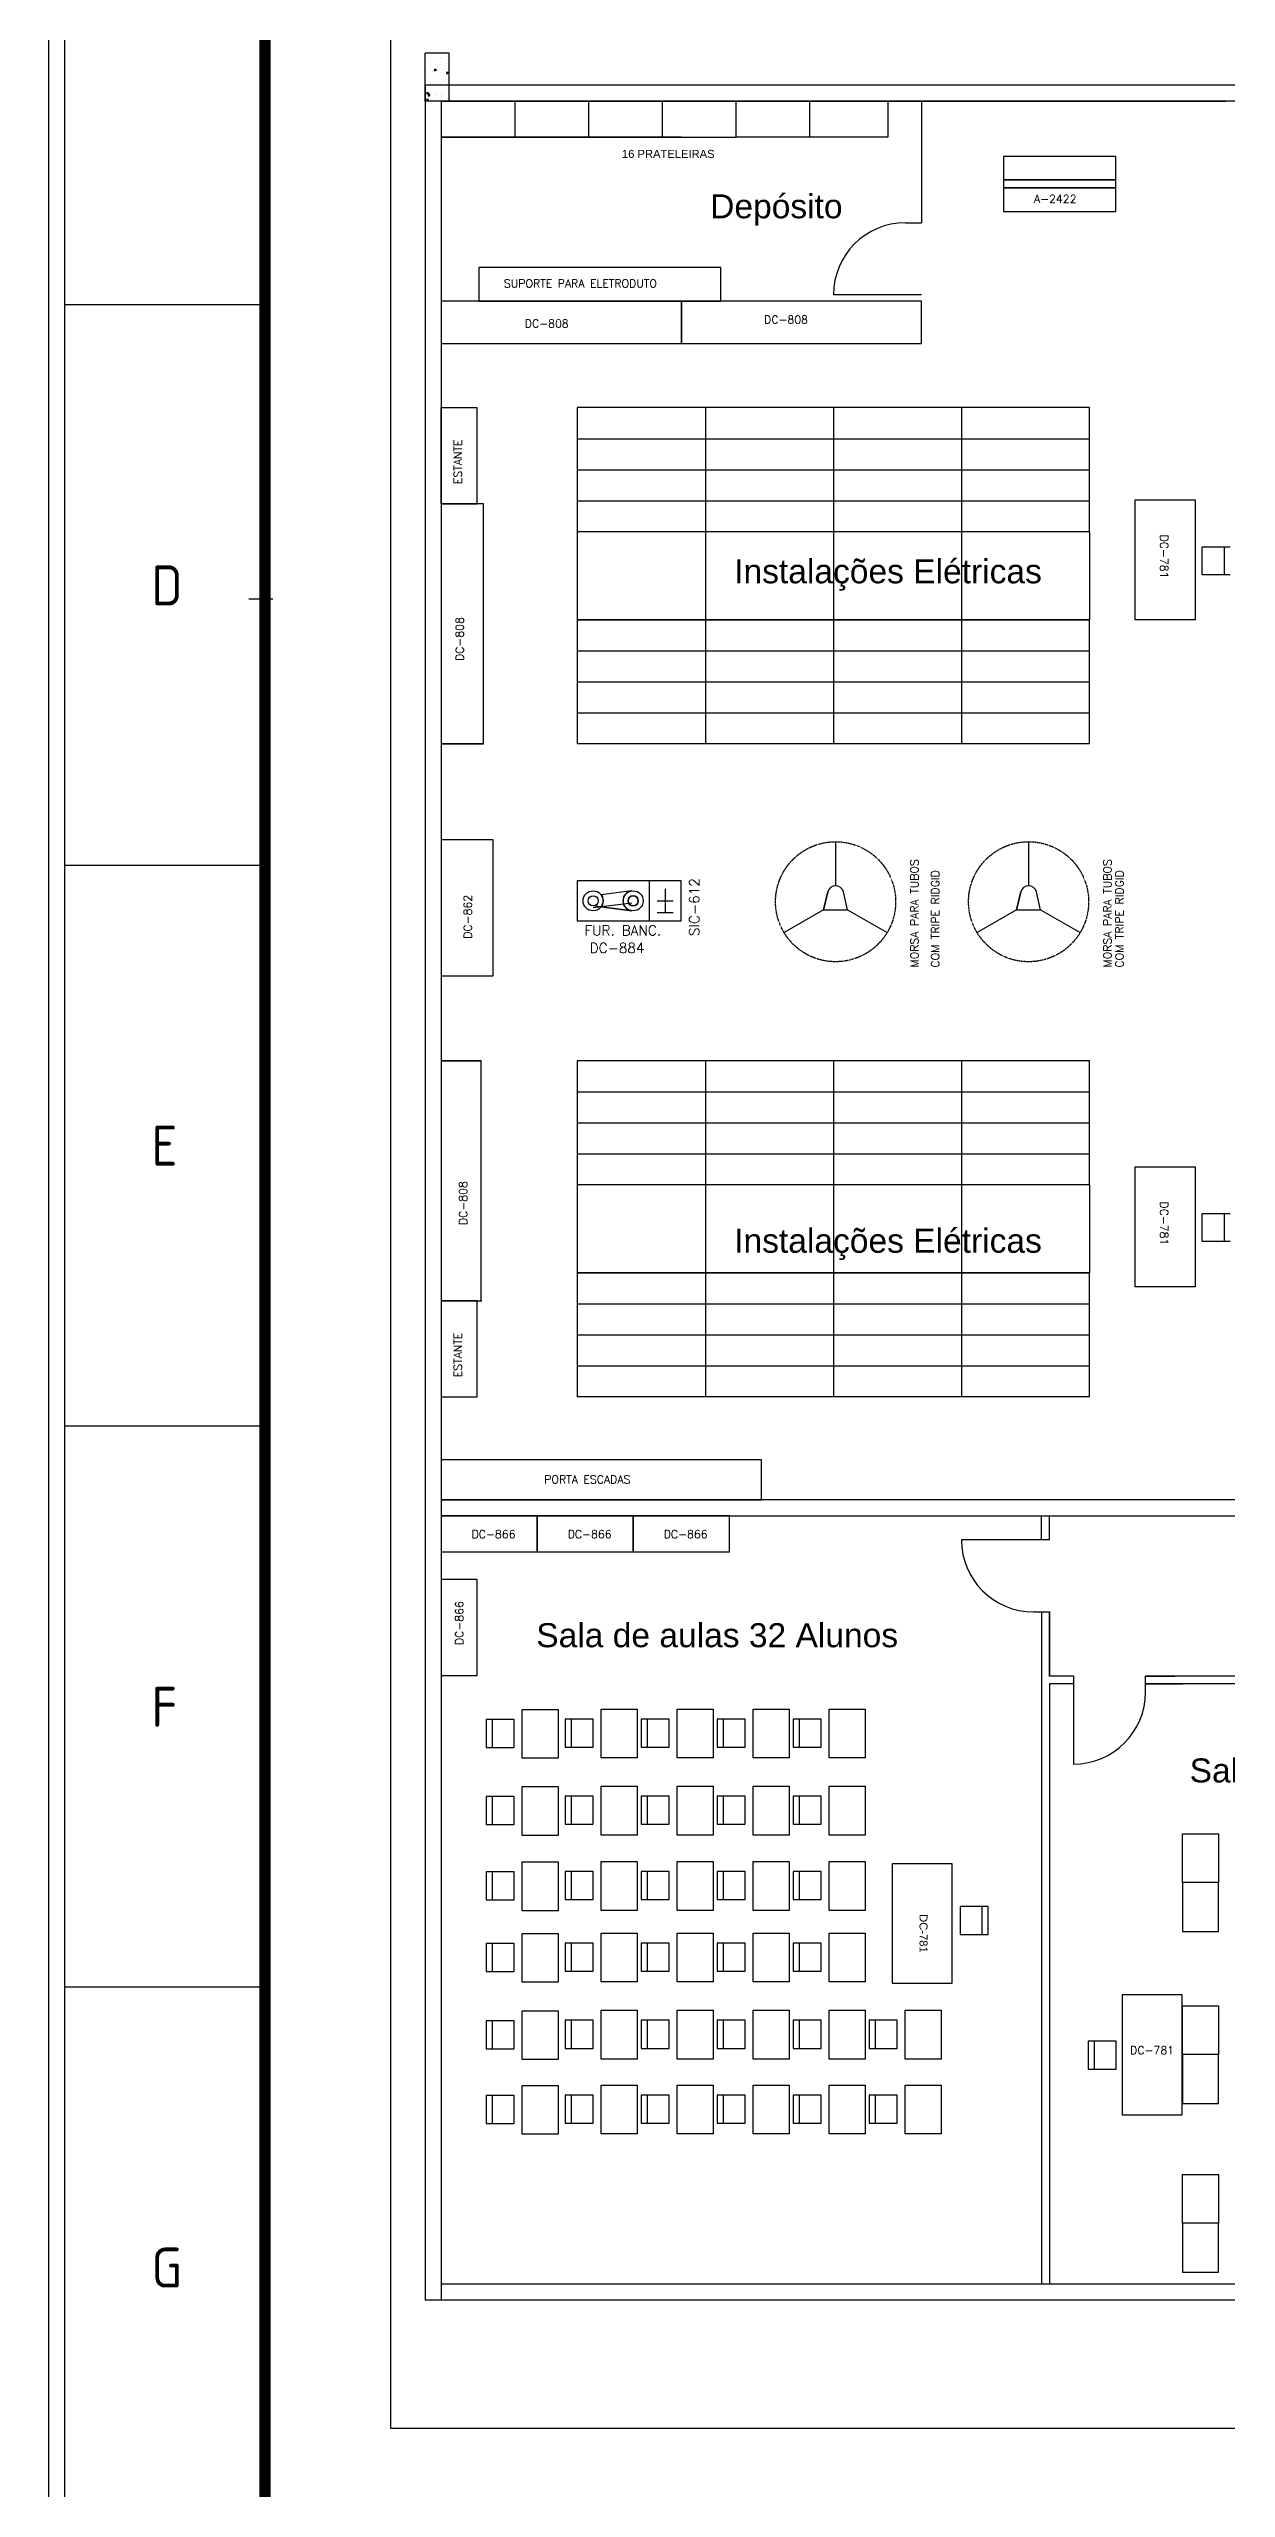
# Model space of a CAD drawing. Header units: millimetres. Extents: x 18768 to 1484868, y -11027 to 520152.
# Drawn here: x 146868 to 161575, y 255631 to 286115 of the extents above; entities that cross this region are included whole.
import ezdxf

# ---------------------------------------------------------------- set-up
doc = ezdxf.new("R2010")
doc.units = ezdxf.units.MM
doc.linetypes.add('DASHEDX2', pattern=[1.5, 1, -0.5])
for name, color, linetype in [('025', 3, 'Continuous'), ('050', 166, 'Continuous'), ('100', 176, 'Continuous'), ('3-MAQUINAS', 5, 'Continuous'), ('4-MOBILIA', 4, 'Continuous'), ('4-MOBÍLIA-OFICINA', 250, 'Continuous'), ('8-TEXTO-DETALHES', 6, 'Continuous'), ('A Construir', 1, 'Continuous'), ('esquadrias', 2, 'Continuous'), ('L025-CONTORNO', 7, 'Continuous'), ('PAREDES', 7, 'Continuous')]:
    doc.layers.add(name, color=color, linetype=linetype)
doc.layers.add('L035-DEMOLIÇÃO', color=40, linetype='Continuous', plot=False)
doc.styles.add('ISO-CP--50', font='isocp.shx', dxfattribs={"height": 500})
doc.styles.add('ROMANS', font='romans', dxfattribs={"width": 0.8, "height": 300})
doc.styles.get("Standard").update_dxf_attribs({"font": 'arial.ttf'})

# ---------------------------------------------------------------- blocks, each defined once
blk = doc.blocks.new('A0')
at = {"layer": '025'}
for points in [[(119300, 84500), (119300, 0), (0, 0), (0, 84500)], [(200, 84300), (119100, 84300), (119100, 200), (200, 200)]]:
    blk.add_lwpolyline(points, close=True, dxfattribs=at)
at = {"layer": '050'}
for p, q in [((2700, 63274), (200, 63274)), ((2700, 56266), (200, 56266)), ((2700, 49258), (200, 49258)), ((2700, 42250), (200, 42250))]:
    blk.add_line(p, q, dxfattribs=at)
at = {"layer": '100'}
for p, q in [((2500, 59600), (2800, 59600)), ((2700, 59650), (2700, 59550)), ((2700, 59635), (2700, 59565))]:
    blk.add_line(p, q, dxfattribs=at)
at = {"layer": '100', "const_width": 140}
blk.add_lwpolyline([(2700, 83300), (118100, 83300), (118100, 1200), (2700, 1200)], close=True, dxfattribs=at)
at = {"layer": '050', "style": 'ISO-CP--50'}
for s, p in [('D', (1283, 59516)), ('E', (1283, 52514)), ('F', (1283, 45502)), ('G', (1283, 38495))]:
    blk.add_text(s, height=500, dxfattribs=at).set_placement(p)

msp = doc.modelspace()

# ---------------------------------------------------------------- linework, layer by layer
at = {"layer": '3-MAQUINAS'}
for p, q in [((156696.177, 276206.279), (156696.177, 275656.279)), ((159107.162, 276206.279), (159107.162, 275656.279)), ((153467.486, 275717.894), (153467.486, 275217.894)), ((154367.486, 275717.894), (153467.486, 275717.894)), ((154567.486, 275617.894), (154567.486, 275317.894)), ((156546.177, 275356.279), (156598.855, 275579.27)), ((158957.162, 275356.279), (159009.841, 275579.27)), ((154152.102, 275343.845), (153666.956, 275404.011)), ((154151.692, 275439.631), (153669.297, 275378.185)), ((154467.486, 275465.633), (154667.486, 275465.633)), ((154667.486, 275317.894), (154467.486, 275317.894)), ((156546.177, 275356.279), (156052.537, 275071.276)), ((156846.177, 275356.279), (157339.817, 275071.276)), ((158957.162, 275356.279), (158463.522, 275071.276)), ((159257.162, 275356.279), (159750.802, 275071.276)), ((153467.486, 275217.894), (154367.486, 275217.894))]:
    msp.add_line(p, q, dxfattribs=at)
at = {"layer": '3-MAQUINAS', "ltscale": 0.01}
for p, q in [((154151.692, 275591.892), (153767.445, 275542.949)), ((154767.486, 275717.894), (154367.486, 275717.894)), ((154367.486, 275717.894), (154367.486, 275217.894)), ((154767.486, 275217.894), (154767.486, 275717.894)), ((156598.855, 275579.27), (156546.177, 275356.279)), ((156846.177, 275356.279), (156793.498, 275579.27)), ((159009.841, 275579.27), (158957.162, 275356.279)), ((159257.162, 275356.279), (159204.483, 275579.27)), ((153766.548, 275391.66), (154152.102, 275343.845)), ((156546.177, 275356.279), (156846.177, 275356.279)), ((158957.162, 275356.279), (159257.162, 275356.279)), ((154367.486, 275217.894), (154767.486, 275217.894))]:
    msp.add_line(p, q, dxfattribs=at)
at = {"layer": '3-MAQUINAS', "linetype": 'DASHEDX2'}
for centre in [(156696.177, 275456.279), (159107.162, 275456.279)]:
    msp.add_circle(centre, 750, dxfattribs=at)
at = {"layer": '3-MAQUINAS'}
for centre, radius in [((153667.486, 275467.894), 125), ((154167.486, 275467.894), 125), ((153667.486, 275467.894), 62.5), ((154167.486, 275467.894), 62.5)]:
    msp.add_circle(centre, radius, dxfattribs=at)
at = {"layer": '3-MAQUINAS', "ltscale": 0.01}
for centre, radius, start, end in [((154167.486, 275467.894), 125, 97.2590108, 180), ((156696.177, 275556.279), 100, 13.2917192, 166.7082808), ((159107.162, 275556.279), 100, 13.2917192, 166.7082808), ((153667.486, 275467.894), 125, 322.4196328, 0), ((153667.486, 275467.894), 125, 0, 36.9010755), ((154167.486, 275467.894), 125, 180, 262.9304012), ((154167.486, 275467.894), 62.5, 0, 180), ((154167.486, 275467.894), 62.5, 180, 0)]:
    msp.add_arc(centre, radius, start, end, dxfattribs=at)
at = {"layer": '3-MAQUINAS'}
for centre in [(156696.177, 275556.279), (159107.162, 275556.279)]:
    msp.add_arc(centre, 100, 13.2917192, 166.7082808, dxfattribs=at)
at = {"layer": '4-MOBILIA'}
for p, q in [((151769.279, 285461.257), (151769.279, 285011.257)), ((151769.279, 285461.257), (151769.279, 285011.257)), ((151769.279, 285461.257), (151769.279, 285011.257)), ((151769.279, 285461.257), (151769.279, 285011.257)), ((151769.279, 285461.257), (157349.279, 285461.257)), ((152689.279, 285461.257), (152689.279, 285011.257)), ((152689.279, 285461.257), (152689.279, 285011.257)), ((152689.279, 285461.257), (152689.279, 285011.257)), ((153609.279, 285461.257), (153609.279, 285011.257)), ((154529.279, 285461.257), (154529.279, 285011.257)), ((155449.279, 285461.257), (155449.279, 285011.257)), ((156369.279, 285461.257), (156369.279, 285011.257)), ((157349.279, 285461.257), (157349.279, 285011.257)), ((157349.279, 285461.257), (157349.279, 285011.257)), ((151769.279, 285011.257), (152689.279, 285011.257)), ((154769.279, 285011.257), (151769.279, 285011.257)), ((152689.279, 285011.257), (153609.279, 285011.257)), ((154559.279, 285011.257), (153609.279, 285011.257)), ((153609.279, 285011.257), (154559.279, 285011.257)), ((154559.279, 285011.257), (155449.279, 285011.257)), ((156369.279, 285011.257), (155449.279, 285011.257)), ((157349.279, 285011.257), (156369.279, 285011.257)), ((151769.279, 282961.257), (151769.279, 282431.257)), ((154769.279, 282431.257), (154769.279, 282961.257)), ((154769.279, 282961.257), (154769.279, 282431.257)), ((157769.279, 282961.257), (154769.279, 282961.257)), ((157769.279, 282431.257), (157769.279, 282961.257)), ((151769.279, 282431.257), (154769.279, 282431.257)), ((154769.279, 282431.257), (157769.279, 282431.257)), ((151769.279, 280430.335), (151769.243, 281630.322)), ((151769.279, 281630.322), (152219.279, 281630.335)), ((152219.279, 280430.335), (152219.279, 281630.335)), ((151769.279, 280430.335), (152219.279, 280430.335)), ((152299.279, 280430.335), (151769.279, 280430.335)), ((151769.279, 280430.335), (151769.279, 277430.335)), ((152299.279, 277430.335), (152299.279, 280430.335)), ((151769.279, 279950.335), (151769.279, 278970.335)), ((151769.279, 277430.335), (152299.279, 277430.335)), ((152299.279, 277430.335), (151769.279, 277430.335)), ((152299.279, 277430.335), (151769.279, 277430.335)), ((151769.279, 270469.881), (152219.279, 270469.881)), ((151774.77, 270469.881), (152275.861, 270469.881)), ((155666.66, 264758.448), (155666.66, 265368.448)), ((155666.66, 265368.448), (156116.66, 265368.448)), ((156116.66, 265368.448), (156116.66, 264758.448)), ((156616.66, 264758.448), (156616.66, 265368.448)), ((156616.66, 265368.448), (157066.66, 265368.448)), ((157066.66, 265368.448), (157066.66, 264758.448)), ((156116.66, 264758.448), (155666.66, 264758.448)), ((157066.66, 264758.448), (156616.66, 264758.448)), ((155666.66, 263793.613), (155666.66, 264403.613)), ((155666.66, 264403.613), (156116.66, 264403.613)), ((156116.66, 264403.613), (156116.66, 263793.613)), ((156616.66, 263793.613), (156616.66, 264403.613)), ((156616.66, 264403.613), (157066.66, 264403.613)), ((157066.66, 264403.613), (157066.66, 263793.613)), ((156116.66, 263793.613), (155666.66, 263793.613)), ((157066.66, 263793.613), (156616.66, 263793.613)), ((161030.931, 263808.966), (161480.931, 263808.966)), ((161030.931, 263198.966), (161030.931, 263808.966)), ((161480.931, 263808.966), (161480.931, 263198.966)), ((155666.66, 262852.309), (155666.66, 263462.309)), ((155666.66, 263462.309), (156116.66, 263462.309)), ((156116.66, 263462.309), (156116.66, 262852.309)), ((156616.66, 262852.309), (156616.66, 263462.309)), ((156616.66, 263462.309), (157066.66, 263462.309)), ((157066.66, 263462.309), (157066.66, 262852.309)), ((161480.931, 263198.966), (161030.931, 263198.966)), ((161030.931, 263198.966), (161030.931, 262588.966)), ((161480.931, 263198.966), (161030.931, 263198.966)), ((161480.931, 262588.966), (161480.931, 263198.966)), ((156116.66, 262852.309), (155666.66, 262852.309)), ((157066.66, 262852.309), (156616.66, 262852.309)), ((155666.66, 261958.071), (155666.66, 262568.071)), ((155666.66, 262568.071), (156116.66, 262568.071)), ((156116.66, 262568.071), (156116.66, 261958.071)), ((156616.66, 261958.071), (156616.66, 262568.071)), ((156616.66, 262568.071), (157066.66, 262568.071)), ((157066.66, 262568.071), (157066.66, 261958.071)), ((161030.931, 262588.966), (161480.931, 262588.966)), ((156116.66, 261958.071), (155666.66, 261958.071)), ((157066.66, 261958.071), (156616.66, 261958.071)), ((155666.66, 260993.235), (155666.66, 261603.235)), ((155666.66, 261603.235), (156116.66, 261603.235)), ((156116.66, 261603.235), (156116.66, 260993.235)), ((156616.66, 260993.235), (156616.66, 261603.235)), ((156616.66, 261603.235), (157066.66, 261603.235)), ((157066.66, 261603.235), (157066.66, 260993.235)), ((157566.66, 260993.235), (157566.66, 261603.235)), ((157566.66, 261603.235), (158016.66, 261603.235)), ((158016.66, 261603.235), (158016.66, 260993.235)), ((161030.931, 261660.929), (161480.931, 261660.929)), ((161030.931, 261050.929), (161030.931, 261660.929)), ((161480.931, 261660.929), (161480.931, 261050.929)), ((156116.66, 260993.235), (155666.66, 260993.235)), ((157066.66, 260993.235), (156616.66, 260993.235)), ((158016.66, 260993.235), (157566.66, 260993.235)), ((161480.931, 261050.929), (161030.931, 261050.929)), ((161480.931, 261050.929), (161030.931, 261050.929)), ((161030.931, 261050.929), (161030.931, 260440.929)), ((161480.931, 260440.929), (161480.931, 261050.929)), ((155666.66, 260669.659), (156116.66, 260669.659)), ((155666.66, 260059.659), (155666.66, 260669.659)), ((156116.66, 260669.659), (156116.66, 260059.659)), ((156616.66, 260669.659), (157066.66, 260669.659)), ((156616.66, 260059.659), (156616.66, 260669.659)), ((157066.66, 260669.659), (157066.66, 260059.659)), ((157566.66, 260669.659), (158016.66, 260669.659)), ((157566.66, 260059.659), (157566.66, 260669.659)), ((158016.66, 260669.659), (158016.66, 260059.659)), ((161030.931, 260440.929), (161480.931, 260440.929)), ((156116.66, 260059.659), (155666.66, 260059.659)), ((157066.66, 260059.659), (156616.66, 260059.659)), ((158016.66, 260059.659), (157566.66, 260059.659))]:
    msp.add_line(p, q, dxfattribs=at)
at = {"layer": '4-MOBILIA', "ltscale": 0.01}
for p, q in [((158794.958, 284768.51), (158794.958, 284476.01)), ((160194.958, 284768.51), (158794.958, 284768.51)), ((160194.958, 284476.01), (160194.958, 284768.51)), ((158794.958, 284476.01), (158794.958, 284376.01)), ((160194.958, 284476.01), (158794.958, 284476.01)), ((158794.958, 284476.01), (160194.958, 284476.01)), ((160194.958, 284376.01), (160194.958, 284476.01)), ((158794.958, 284376.01), (158794.958, 284083.51)), ((160194.958, 284376.01), (158794.958, 284376.01)), ((158794.958, 284376.01), (160194.958, 284376.01)), ((160194.958, 284083.51), (160194.958, 284376.01)), ((158794.958, 284083.51), (160194.958, 284083.51)), ((151769.279, 273469.881), (152269.279, 273469.881)), ((152269.279, 273469.881), (151769.279, 273469.881)), ((151769.279, 273469.881), (151769.279, 270469.881)), ((152269.279, 270469.881), (152269.279, 273469.881)), ((157403.295, 263434.437), (157403.295, 261944.437)), ((158153.295, 263434.437), (157403.295, 263434.437)), ((158153.295, 261944.437), (158153.295, 263434.437)), ((157403.295, 261944.437), (158153.295, 261944.437)), ((161024.091, 261797.813), (160274.091, 261797.813)), ((160274.091, 261797.813), (160274.091, 260297.813)), ((161024.091, 260297.813), (161024.091, 261797.813)), ((160274.091, 260297.813), (161024.091, 260297.813))]:
    msp.add_line(p, q, dxfattribs=at)
at = {"layer": '4-MOBILIA', "linetype": 'Continuous'}
for p, q in [((160437.422, 278978.262), (160437.422, 280478.262)), ((160437.422, 280478.262), (161187.422, 280478.262)), ((161187.422, 280478.262), (161187.422, 278978.262)), ((161275.577, 279892.649), (161625.577, 279892.649)), ((161275.577, 279542.649), (161275.577, 279892.649)), ((161550.577, 279892.649), (161550.577, 279542.649)), ((161625.577, 279542.649), (161275.577, 279542.649)), ((161187.422, 278978.262), (160437.422, 278978.262)), ((160437.422, 272144.505), (161187.422, 272144.505)), ((160437.422, 270644.505), (160437.422, 272144.505)), ((161187.422, 272144.505), (161187.422, 270644.505)), ((161275.577, 271208.892), (161275.577, 271558.892)), ((161275.577, 271558.892), (161625.577, 271558.892)), ((161550.577, 271558.892), (161550.577, 271208.892)), ((161625.577, 271208.892), (161275.577, 271208.892)), ((161187.422, 270644.505), (160437.422, 270644.505)), ((152332.058, 265238.686), (152332.058, 264888.686)), ((152682.058, 265238.686), (152332.058, 265238.686)), ((152407.058, 265238.686), (152407.058, 264888.686)), ((152682.058, 264888.686), (152682.058, 265238.686)), ((153316.66, 265243.448), (153316.66, 264893.448)), ((153666.66, 265243.448), (153316.66, 265243.448)), ((153391.66, 265243.448), (153391.66, 264893.448)), ((153666.66, 264893.448), (153666.66, 265243.448)), ((154266.66, 265243.448), (154266.66, 264893.448)), ((154616.66, 265243.448), (154266.66, 265243.448)), ((154341.66, 265243.448), (154341.66, 264893.448)), ((154616.66, 264893.448), (154616.66, 265243.448)), ((155216.66, 265243.448), (155216.66, 264893.448)), ((155566.66, 265243.448), (155216.66, 265243.448)), ((155291.66, 265243.448), (155291.66, 264893.448)), ((155566.66, 264893.448), (155566.66, 265243.448)), ((156166.66, 265243.448), (156166.66, 264893.448)), ((156516.66, 265243.448), (156166.66, 265243.448)), ((156241.66, 265243.448), (156241.66, 264893.448)), ((156516.66, 264893.448), (156516.66, 265243.448)), ((152332.058, 264888.686), (152682.058, 264888.686)), ((153316.66, 264893.448), (153666.66, 264893.448)), ((154266.66, 264893.448), (154616.66, 264893.448)), ((155216.66, 264893.448), (155566.66, 264893.448)), ((156166.66, 264893.448), (156516.66, 264893.448)), ((152332.058, 264273.85), (152332.058, 263923.85)), ((152682.058, 264273.85), (152332.058, 264273.85)), ((152407.058, 264273.85), (152407.058, 263923.85)), ((152682.058, 263923.85), (152682.058, 264273.85)), ((153316.66, 264278.613), (153316.66, 263928.613)), ((153666.66, 264278.613), (153316.66, 264278.613)), ((153391.66, 264278.613), (153391.66, 263928.613)), ((153666.66, 263928.613), (153666.66, 264278.613)), ((154266.66, 264278.613), (154266.66, 263928.613)), ((154616.66, 264278.613), (154266.66, 264278.613)), ((154341.66, 264278.613), (154341.66, 263928.613)), ((154616.66, 263928.613), (154616.66, 264278.613)), ((155566.66, 264278.613), (155216.66, 264278.613)), ((155216.66, 264278.613), (155216.66, 263928.613)), ((155291.66, 264278.613), (155291.66, 263928.613)), ((155566.66, 263928.613), (155566.66, 264278.613)), ((156516.66, 264278.613), (156166.66, 264278.613)), ((156166.66, 264278.613), (156166.66, 263928.613)), ((156241.66, 264278.613), (156241.66, 263928.613)), ((156516.66, 263928.613), (156516.66, 264278.613)), ((152332.058, 263923.85), (152682.058, 263923.85)), ((153316.66, 263928.613), (153666.66, 263928.613)), ((154266.66, 263928.613), (154616.66, 263928.613)), ((155216.66, 263928.613), (155566.66, 263928.613)), ((156166.66, 263928.613), (156516.66, 263928.613)), ((152682.058, 263332.546), (152332.058, 263332.546)), ((152332.058, 263332.546), (152332.058, 262982.546)), ((152407.058, 263332.546), (152407.058, 262982.546)), ((152682.058, 262982.546), (152682.058, 263332.546)), ((153316.66, 263337.309), (153316.66, 262987.309)), ((153666.66, 263337.309), (153316.66, 263337.309)), ((153391.66, 263337.309), (153391.66, 262987.309)), ((153666.66, 262987.309), (153666.66, 263337.309)), ((154616.66, 263337.309), (154266.66, 263337.309)), ((154266.66, 263337.309), (154266.66, 262987.309)), ((154341.66, 263337.309), (154341.66, 262987.309)), ((154616.66, 262987.309), (154616.66, 263337.309)), ((155566.66, 263337.309), (155216.66, 263337.309)), ((155216.66, 263337.309), (155216.66, 262987.309)), ((155291.66, 263337.309), (155291.66, 262987.309)), ((155566.66, 262987.309), (155566.66, 263337.309)), ((156516.66, 263337.309), (156166.66, 263337.309)), ((156166.66, 263337.309), (156166.66, 262987.309)), ((156241.66, 263337.309), (156241.66, 262987.309)), ((156516.66, 262987.309), (156516.66, 263337.309)), ((152332.058, 262982.546), (152682.058, 262982.546)), ((153316.66, 262987.309), (153666.66, 262987.309)), ((154266.66, 262987.309), (154616.66, 262987.309)), ((155216.66, 262987.309), (155566.66, 262987.309)), ((156166.66, 262987.309), (156516.66, 262987.309)), ((158250.459, 262898.838), (158250.459, 262548.838)), ((158600.459, 262898.838), (158250.459, 262898.838)), ((158525.459, 262548.838), (158525.459, 262898.838)), ((158600.459, 262548.838), (158600.459, 262898.838)), ((158250.459, 262548.838), (158600.459, 262548.838)), ((152332.058, 262438.308), (152332.058, 262088.308)), ((152682.058, 262438.308), (152332.058, 262438.308)), ((152407.058, 262438.308), (152407.058, 262088.308)), ((152682.058, 262088.308), (152682.058, 262438.308)), ((153316.66, 262443.071), (153316.66, 262093.071)), ((153666.66, 262443.071), (153316.66, 262443.071)), ((153391.66, 262443.071), (153391.66, 262093.071)), ((153666.66, 262093.071), (153666.66, 262443.071)), ((154266.66, 262443.071), (154266.66, 262093.071)), ((154616.66, 262443.071), (154266.66, 262443.071)), ((154341.66, 262443.071), (154341.66, 262093.071)), ((154616.66, 262093.071), (154616.66, 262443.071)), ((155566.66, 262443.071), (155216.66, 262443.071)), ((155216.66, 262443.071), (155216.66, 262093.071)), ((155291.66, 262443.071), (155291.66, 262093.071)), ((155566.66, 262093.071), (155566.66, 262443.071)), ((156516.66, 262443.071), (156166.66, 262443.071)), ((156166.66, 262443.071), (156166.66, 262093.071)), ((156241.66, 262443.071), (156241.66, 262093.071)), ((156516.66, 262093.071), (156516.66, 262443.071)), ((152332.058, 262088.308), (152682.058, 262088.308)), ((153316.66, 262093.071), (153666.66, 262093.071)), ((154266.66, 262093.071), (154616.66, 262093.071)), ((155216.66, 262093.071), (155566.66, 262093.071)), ((156166.66, 262093.071), (156516.66, 262093.071)), ((152332.058, 261473.472), (152332.058, 261123.472)), ((152682.058, 261473.472), (152332.058, 261473.472)), ((152407.058, 261473.472), (152407.058, 261123.472)), ((152682.058, 261123.472), (152682.058, 261473.472)), ((153316.66, 261478.235), (153316.66, 261128.235)), ((153666.66, 261478.235), (153316.66, 261478.235)), ((153391.66, 261478.235), (153391.66, 261128.235)), ((153666.66, 261128.235), (153666.66, 261478.235)), ((154266.66, 261478.235), (154266.66, 261128.235)), ((154616.66, 261478.235), (154266.66, 261478.235)), ((154341.66, 261478.235), (154341.66, 261128.235)), ((154616.66, 261128.235), (154616.66, 261478.235)), ((155216.66, 261478.235), (155216.66, 261128.235)), ((155566.66, 261478.235), (155216.66, 261478.235)), ((155291.66, 261478.235), (155291.66, 261128.235)), ((155566.66, 261128.235), (155566.66, 261478.235)), ((156166.66, 261478.235), (156166.66, 261128.235)), ((156516.66, 261478.235), (156166.66, 261478.235)), ((156241.66, 261478.235), (156241.66, 261128.235)), ((156516.66, 261128.235), (156516.66, 261478.235)), ((157466.66, 261478.235), (157116.66, 261478.235)), ((157116.66, 261478.235), (157116.66, 261128.235)), ((157191.66, 261478.235), (157191.66, 261128.235)), ((157466.66, 261128.235), (157466.66, 261478.235)), ((152332.058, 261123.472), (152682.058, 261123.472)), ((153316.66, 261128.235), (153666.66, 261128.235)), ((154266.66, 261128.235), (154616.66, 261128.235)), ((155216.66, 261128.235), (155566.66, 261128.235)), ((156166.66, 261128.235), (156516.66, 261128.235)), ((157116.66, 261128.235), (157466.66, 261128.235)), ((159852.66, 261215.988), (159852.66, 260865.988)), ((160202.66, 261215.988), (159852.66, 261215.988)), ((159927.66, 261215.988), (159927.66, 260865.988)), ((160202.66, 260865.988), (160202.66, 261215.988)), ((159852.66, 260865.988), (160202.66, 260865.988)), ((152332.058, 260539.896), (152332.058, 260189.896)), ((152682.058, 260539.896), (152332.058, 260539.896)), ((152407.058, 260539.896), (152407.058, 260189.896)), ((152682.058, 260189.896), (152682.058, 260539.896)), ((153316.66, 260544.659), (153316.66, 260194.659)), ((153666.66, 260544.659), (153316.66, 260544.659)), ((153391.66, 260544.659), (153391.66, 260194.659)), ((153666.66, 260194.659), (153666.66, 260544.659)), ((154266.66, 260544.659), (154266.66, 260194.659)), ((154616.66, 260544.659), (154266.66, 260544.659)), ((154341.66, 260544.659), (154341.66, 260194.659)), ((154616.66, 260194.659), (154616.66, 260544.659)), ((155566.66, 260544.659), (155216.66, 260544.659)), ((155216.66, 260544.659), (155216.66, 260194.659)), ((155291.66, 260544.659), (155291.66, 260194.659)), ((155566.66, 260194.659), (155566.66, 260544.659)), ((156516.66, 260544.659), (156166.66, 260544.659)), ((156166.66, 260544.659), (156166.66, 260194.659)), ((156241.66, 260544.659), (156241.66, 260194.659)), ((156516.66, 260194.659), (156516.66, 260544.659)), ((157466.66, 260544.659), (157116.66, 260544.659)), ((157116.66, 260544.659), (157116.66, 260194.659)), ((157191.66, 260544.659), (157191.66, 260194.659)), ((157466.66, 260194.659), (157466.66, 260544.659)), ((152332.058, 260189.896), (152682.058, 260189.896)), ((153316.66, 260194.659), (153666.66, 260194.659)), ((154266.66, 260194.659), (154616.66, 260194.659)), ((155216.66, 260194.659), (155566.66, 260194.659)), ((156166.66, 260194.659), (156516.66, 260194.659)), ((157116.66, 260194.659), (157466.66, 260194.659))]:
    msp.add_line(p, q, dxfattribs=at)
at = {"layer": '4-MOBILIA', "ltscale": 0.01}
for points in [[(155261.23, 282961.257), (155261.23, 283381.257), (152241.23, 283381.257), (152241.23, 282961.257)], [(155769.279, 267981.257), (155769.279, 268481.257), (151769.279, 268481.257), (151769.279, 267981.257)], [(152969.279, 267781.257), (151769.279, 267781.257), (151769.279, 267331.257), (152969.279, 267331.257)], [(154169.279, 267781.257), (152969.279, 267781.257), (152969.279, 267331.257), (154169.279, 267331.257)], [(155369.279, 267781.257), (154169.279, 267781.257), (154169.279, 267331.257), (155369.279, 267331.257)], [(151768.341, 266987.325), (151768.341, 265787.325), (152218.341, 265787.325), (152218.341, 266987.325)]]:
    msp.add_lwpolyline(points, close=True, dxfattribs=at)
at = {"layer": '4-MOBILIA'}
for points in [[(151769.279, 269269.881), (152219.279, 269269.881), (152219.279, 270469.881), (151769.279, 270469.881)], [(152782.058, 265363.686), (153232.058, 265363.686), (153232.058, 264753.686), (152782.058, 264753.686)], [(153766.66, 265368.448), (154216.66, 265368.448), (154216.66, 264758.448), (153766.66, 264758.448)], [(154716.66, 265368.448), (155166.66, 265368.448), (155166.66, 264758.448), (154716.66, 264758.448)], [(152782.058, 264398.85), (153232.058, 264398.85), (153232.058, 263788.85), (152782.058, 263788.85)], [(153766.66, 264403.613), (154216.66, 264403.613), (154216.66, 263793.613), (153766.66, 263793.613)], [(154716.66, 264403.613), (155166.66, 264403.613), (155166.66, 263793.613), (154716.66, 263793.613)], [(152782.058, 263457.546), (153232.058, 263457.546), (153232.058, 262847.546), (152782.058, 262847.546)], [(153766.66, 263462.309), (154216.66, 263462.309), (154216.66, 262852.309), (153766.66, 262852.309)], [(154716.66, 263462.309), (155166.66, 263462.309), (155166.66, 262852.309), (154716.66, 262852.309)], [(152782.058, 262563.308), (153232.058, 262563.308), (153232.058, 261953.308), (152782.058, 261953.308)], [(153766.66, 262568.071), (154216.66, 262568.071), (154216.66, 261958.071), (153766.66, 261958.071)], [(154716.66, 262568.071), (155166.66, 262568.071), (155166.66, 261958.071), (154716.66, 261958.071)], [(152782.058, 261598.472), (153232.058, 261598.472), (153232.058, 260988.472), (152782.058, 260988.472)], [(153766.66, 261603.235), (154216.66, 261603.235), (154216.66, 260993.235), (153766.66, 260993.235)], [(154716.66, 261603.235), (155166.66, 261603.235), (155166.66, 260993.235), (154716.66, 260993.235)], [(152782.058, 260664.896), (153232.058, 260664.896), (153232.058, 260054.896), (152782.058, 260054.896)], [(153766.66, 260669.659), (154216.66, 260669.659), (154216.66, 260059.659), (153766.66, 260059.659)], [(154716.66, 260669.659), (155166.66, 260669.659), (155166.66, 260059.659), (154716.66, 260059.659)], [(161480.931, 258943.181), (161030.931, 258943.181), (161030.931, 259553.181), (161480.931, 259553.181)], [(161480.931, 258943.181), (161030.931, 258943.181), (161030.931, 258333.181), (161480.931, 258333.181)]]:
    msp.add_lwpolyline(points, close=True, dxfattribs=at)
at = {"layer": '4-MOBÍLIA-OFICINA'}
for p, q in [((152419.279, 276230.231), (151769.279, 276230.231)), ((151769.279, 276230.231), (151769.279, 274530.231)), ((152419.279, 274530.231), (152419.279, 276230.231)), ((151769.279, 274530.231), (152419.279, 274530.231))]:
    msp.add_line(p, q, dxfattribs=at)
at = {"layer": 'A Construir'}
for p, q in [((157769.279, 285461.257), (157769.279, 283941.257)), ((157769.279, 282961.257), (151769.279, 282961.257))]:
    msp.add_line(p, q, dxfattribs=at)
at = {"layer": 'esquadrias'}
for p, q in [((153469.279, 281630.335), (153469.279, 280080.335)), ((153469.279, 281630.335), (153469.279, 280080.335)), ((153469.279, 281630.335), (153469.279, 280080.335)), ((159869.279, 281630.335), (153469.279, 281630.335)), ((155069.279, 281630.335), (155069.279, 277430.335)), ((156669.279, 281630.335), (156669.279, 277430.335)), ((158269.279, 281630.335), (158269.279, 277430.335)), ((159869.279, 280080.335), (159869.279, 281630.335)), ((153469.279, 281242.835), (156669.279, 281242.835)), ((156669.279, 281242.835), (159869.279, 281242.835)), ((153469.279, 280855.335), (159869.279, 280855.335)), ((153469.279, 280467.835), (159869.279, 280467.835)), ((153469.279, 280080.335), (153469.279, 278980.335)), ((159869.279, 280080.335), (159869.279, 278980.335)), ((159869.279, 278980.335), (153469.279, 278980.335)), ((153469.279, 278980.335), (153469.279, 277430.335)), ((159869.279, 277430.335), (159869.279, 278980.335)), ((153469.279, 278592.835), (159869.279, 278592.835)), ((153469.279, 278205.335), (159869.279, 278205.335)), ((153469.279, 277817.835), (159869.279, 277817.835)), ((159869.279, 273467.649), (153469.279, 273467.649)), ((153469.279, 273467.649), (153469.279, 271917.649)), ((153469.279, 273467.649), (153469.279, 271917.649)), ((153469.279, 273467.649), (153469.279, 271917.649)), ((155069.279, 273467.649), (155069.279, 269267.649)), ((156669.279, 273467.649), (156669.279, 269267.649)), ((158269.279, 273467.649), (158269.279, 269267.649)), ((159869.279, 271917.649), (159869.279, 273467.649)), ((153469.279, 273080.149), (156669.279, 273080.149)), ((156669.279, 273080.149), (159869.279, 273080.149)), ((153469.279, 272692.649), (159869.279, 272692.649)), ((153469.279, 272305.149), (159869.279, 272305.149)), ((153469.279, 271917.649), (153469.279, 270817.649)), ((159869.279, 271917.649), (159869.279, 270817.649)), ((153469.279, 270817.649), (153469.279, 269267.649)), ((159869.279, 270817.649), (153469.279, 270817.649)), ((159869.279, 269267.649), (159869.279, 270817.649)), ((153469.279, 270430.149), (159869.279, 270430.149)), ((153469.279, 270042.649), (159869.279, 270042.649)), ((153469.279, 269655.149), (159869.279, 269655.149))]:
    msp.add_line(p, q, dxfattribs=at)
for points in [[(159869.279, 280080.335), (153469.279, 280080.335)], [(153469.279, 278980.335), (159869.279, 278980.335)], [(159869.279, 277430.335), (153469.279, 277430.335)], [(159869.279, 271917.649), (153469.279, 271917.649)], [(153469.279, 270817.649), (159869.279, 270817.649)], [(159869.279, 269267.649), (153469.279, 269267.649)]]:
    msp.add_lwpolyline(points, dxfattribs=at)
at = {"layer": 'L035-DEMOLIÇÃO', "linetype": 'ByBlock', "lineweight": -2}
msp.add_lwpolyline([(243039.686, 256377.737), (151141.405, 256377.737), (151141.405, 293906.33), (243039.686, 293906.33)], close=True, dxfattribs=at)
at = {"layer": 'PAREDES'}
for p, q in [((151869.279, 286061.257), (151569.279, 286061.257)), ((151569.279, 285461.257), (151569.279, 286061.257)), ((151633.445, 285945.245), (151633.445, 285945.245)), ((151762.572, 285988.883), (151762.572, 285988.883)), ((151769.396, 285954.498), (151769.396, 285954.498)), ((151792.06, 286039.728), (151792.06, 286039.728)), ((151846.974, 285936.223), (151846.974, 285936.223)), ((151869.279, 285461.257), (151869.279, 286061.257)), ((151574.011, 285843.817), (151569.279, 285844.231)), ((151574.011, 285843.817), (151569.279, 285838.177)), ((161569.279, 285661.257), (151569.279, 285661.257)), ((161569.279, 285661.257), (151569.279, 285661.257)), ((161684.028, 285661.257), (151569.279, 285661.257)), ((151569.279, 285661.257), (151569.279, 257981.257)), ((151569.279, 285661.257), (151569.279, 257981.257)), ((151569.279, 285661.257), (151569.279, 257981.257)), ((151569.279, 285661.257), (151569.279, 257981.257)), ((151569.279, 285661.257), (151569.279, 257981.257)), ((151569.279, 285661.257), (151569.279, 257981.257)), ((151638.116, 285673.194), (151638.116, 285673.194)), ((151639.891, 285687.117), (151639.891, 285687.117)), ((151654.631, 285911.86), (151654.631, 285911.86)), ((151657.344, 285831.119), (151657.344, 285831.119)), ((151691.161, 285860.088), (151683.051, 285835.917)), ((151711.083, 285846.664), (151683.076, 285835.913)), ((151711.083, 285846.664), (151691.186, 285860.085)), ((151703.609, 285693.298), (151703.609, 285693.298)), ((151717.784, 285891.515), (151717.784, 285891.515)), ((151759.668, 285688.183), (151759.668, 285688.183)), ((151764.532, 285821.341), (151764.532, 285821.341)), ((151803.745, 285706.481), (151803.745, 285706.481)), ((151808.837, 285851.063), (151808.837, 285851.063)), ((151836.982, 285820.811), (151841.607, 285795.738)), ((151860.915, 285818.716), (151837.007, 285820.808)), ((151860.915, 285818.716), (151841.632, 285795.735)), ((151853.419, 285678.095), (151853.419, 285678.095)), ((151869.279, 285461.257), (151569.279, 285461.257)), ((151575.208, 285486.835), (151578.184, 285461.257)), ((151610.809, 285481.311), (151575.234, 285486.828)), ((151593.835, 285570.028), (151585.724, 285545.857)), ((151613.757, 285556.604), (151585.75, 285545.853)), ((151610.809, 285481.311), (151591.567, 285461.257)), ((151613.757, 285556.604), (151593.86, 285570.025)), ((151598.381, 285535.534), (151598.381, 285535.534)), ((151605.578, 285545.035), (151610.203, 285519.962)), ((151629.512, 285542.94), (151605.603, 285545.032)), ((151629.512, 285542.94), (151610.228, 285519.959)), ((151689.5, 285528.501), (151689.5, 285528.501)), ((151698.517, 285548.717), (151698.517, 285548.717)), ((151754.804, 285555.026), (151754.804, 285555.026)), ((161569.279, 285461.257), (151769.279, 285461.257)), ((161684.028, 285461.257), (151769.279, 285461.257)), ((151769.279, 285461.257), (151769.279, 258181.257)), ((151769.279, 285461.257), (151769.279, 258181.257)), ((151769.279, 285461.257), (151769.279, 258181.257)), ((151769.279, 285461.257), (151769.279, 258181.257)), ((151769.279, 285461.257), (151769.279, 257981.257)), ((151769.279, 285461.257), (151769.279, 257981.257)), ((151773.839, 285474.771), (151773.839, 285474.771)), ((151790.88, 285533.212), (151790.88, 285533.212)), ((157569.279, 283941.257), (157769.279, 283941.257)), ((157569.279, 283941.257), (157769.279, 283941.257)), ((157769.279, 283041.257), (156669.279, 283041.257)), ((157769.279, 283041.257), (156669.279, 283041.257)), ((157769.279, 283041.257), (156669.279, 283041.257)), ((157769.279, 283041.257), (156669.279, 283041.257)), ((187063.279, 267981.257), (151769.279, 267981.257)), ((151769.279, 267781.257), (187063.279, 267781.257)), ((151769.279, 267781.257), (187063.279, 267781.257)), ((159269.279, 267481.257), (159269.279, 267781.257)), ((159368.279, 267481.257), (159368.279, 267781.257)), ((159368.279, 267481.257), (158268.279, 267481.257)), ((159168.279, 266581.257), (159368.279, 266581.257)), ((159269.279, 266581.257), (159269.279, 266116.041)), ((159269.279, 266581.257), (159269.279, 258181.257)), ((159368.279, 266581.257), (159368.279, 265780.257)), ((159368.279, 265780.257), (159368.279, 266581.257)), ((159368.279, 266581.257), (159368.279, 266215.041)), ((159269.279, 265681.257), (159269.279, 258181.257)), ((159668.279, 265780.257), (159368.279, 265780.257)), ((159668.279, 265780.257), (159368.279, 265780.257)), ((159668.279, 265780.257), (159368.279, 265780.257)), ((159668.279, 265681.257), (159368.279, 265681.257)), ((159668.279, 265681.257), (159368.279, 265681.257)), ((159668.279, 265681.257), (159368.279, 265681.257)), ((159368.279, 265681.257), (159368.279, 258181.257)), ((159368.279, 265681.257), (159368.279, 258181.257)), ((159668.279, 265780.257), (159668.279, 264680.257)), ((159668.279, 265780.257), (159668.279, 264680.257)), ((160568.279, 265780.257), (160934.496, 265780.257)), ((160568.279, 265780.257), (160934.496, 265780.257)), ((160568.279, 265580.257), (160568.279, 265780.257)), ((160568.279, 265580.257), (160568.279, 265780.257)), ((166967.279, 265780.257), (160568.279, 265780.257)), ((161369.279, 265681.257), (160568.279, 265681.257)), ((160568.279, 265681.257), (161033.496, 265681.257)), ((160568.279, 265681.257), (161033.496, 265681.257)), ((161369.279, 265681.257), (160568.279, 265681.257)), ((166868.279, 265681.257), (160568.279, 265681.257)), ((159475.069, 257981.257), (151569.279, 257981.257)), ((159475.069, 258181.257), (151769.279, 258181.257)), ((184638.279, 258181.257), (159475.069, 258181.257)), ((184638.279, 257981.257), (159475.069, 257981.257))]:
    msp.add_line(p, q, dxfattribs=at)
at = {"layer": 'PAREDES', "ltscale": 0.01}
msp.add_line((151869.279, 285461.257), (161569.279, 285461.257), dxfattribs=at)
at = {"layer": 'PAREDES'}
for centre, start, end in [((157569.279, 283041.257), 90, 180), ((157569.279, 283041.257), 90, 180), ((159168.279, 267481.257), 180, 270), ((159668.279, 265580.257), 270, 0), ((159668.279, 265580.257), 270, 0)]:
    msp.add_arc(centre, 900, start, end, dxfattribs=at)

# ---------------------------------------------------------------- block references
at = {"layer": 'L025-CONTORNO'}
msp.add_blockref('A0', (146868.29, 219643.179), dxfattribs=at)

# ---------------------------------------------------------------- texts
at = {"layer": '4-MOBILIA', "char_height": 300, "attachment_point": 1}
for s, insert, width in [('{\\fArial|b0|i0|c0|p34;Depósito}', (155129.474, 284296.985), 4740.2295), ('{\\fArial|b0|i0|c0|p34;Instalações Elétricas}', (155429.474, 279735.513), 4740.2295), ('{\\fArial|b0|i0|c0|p34;Instalações Elétricas}', (155429.474, 271370.051), 4740.2295), ('{\\fArial|b0|i0|c0|p34;Sala de aulas 32 Alunos}', (152957.109, 266440.875), 4740.23), ('{\\fArial|b0|i0|c0|p34;Sala de aulas 32 Alunos}', (161118.701, 264750.607), 4740.23)]:
    msp.add_mtext(s, dxfattribs=dict(at, insert=insert, width=width))
at = {"layer": '8-TEXTO-DETALHES'}
msp.add_text('16 PRATELEIRAS', height=100, dxfattribs=at).set_placement((154027.768, 284751.573))
at = {"layer": '8-TEXTO-DETALHES', "style": 'ROMANS'}
for s, height, p in [('A-2422', 100, (159174.148, 284188.827)), ('SUPORTE PARA ELETRODUTO', 100, (152552.633, 283132.508)), ('FUR. BANC.', 125, (153558.261, 275035.196)), ('DC-884', 125, (153623.75, 274816.012)), ('DC-866', 100, (152149.263, 267503.508)), ('DC-866', 100, (153349.263, 267503.508)), ('DC-866', 100, (154549.263, 267503.508)), ('DC-781', 100, (160375.468, 261054.807))]:
    msp.add_text(s, height=height, dxfattribs=at).set_placement(p)
at = {"layer": '8-TEXTO-DETALHES', "linetype": 'Continuous', "style": 'ROMANS'}
for s, p in [('DC-808', (152813.685, 282631.075)), ('DC-808', (155803.148, 282680.003)), ('PORTA ESCADAS', (153057.084, 268187.597))]:
    msp.add_text(s, height=100, dxfattribs=at).set_placement(p)
at = {"layer": '8-TEXTO-DETALHES', "style": 'ROMANS'}
for s, height, rotation, p in [('ESTANTE', 100, 90, (152027.766, 280674.847)), ('DC-781', 100, 270, (160750.142, 280044.822)), ('MORSA PARA TUBOS', 100, 90, (157730.227, 274633.521)), ('MORSA PARA TUBOS', 100, 90, (160141.213, 274633.521)), ('SIC-612', 125, 90, (154993.899, 275027.49)), ('COM TRIPE RIDGID', 100, 90, (157991.302, 274633.521)), ('COM TRIPE RIDGID', 100, 90, (160291.301, 274633.521)), ('DC-862', 100, 90, (152151.272, 274993.367)), ('DC-808', 100, 90, (152094.279, 271415.664)), ('DC-781', 100, 270, (160750.142, 271711.065)), ('ESTANTE', 100, 90, (152027.766, 269514.393)), ('DC-866', 100, 90, (152046.09, 266167.309))]:
    msp.add_text(s, height=height, rotation=rotation, dxfattribs=at).set_placement(p)
at = {"layer": '8-TEXTO-DETALHES', "linetype": 'Continuous', "style": 'ROMANS'}
msp.add_text('DC-808', height=100, rotation=90, dxfattribs=at).set_placement((152050.533, 278464.204))
at = {"layer": '8-TEXTO-DETALHES'}
msp.add_text('DC-781', height=100, rotation=270, dxfattribs=at).set_placement((157744.349, 262804.738))

doc.saveas('drawing.dxf')
